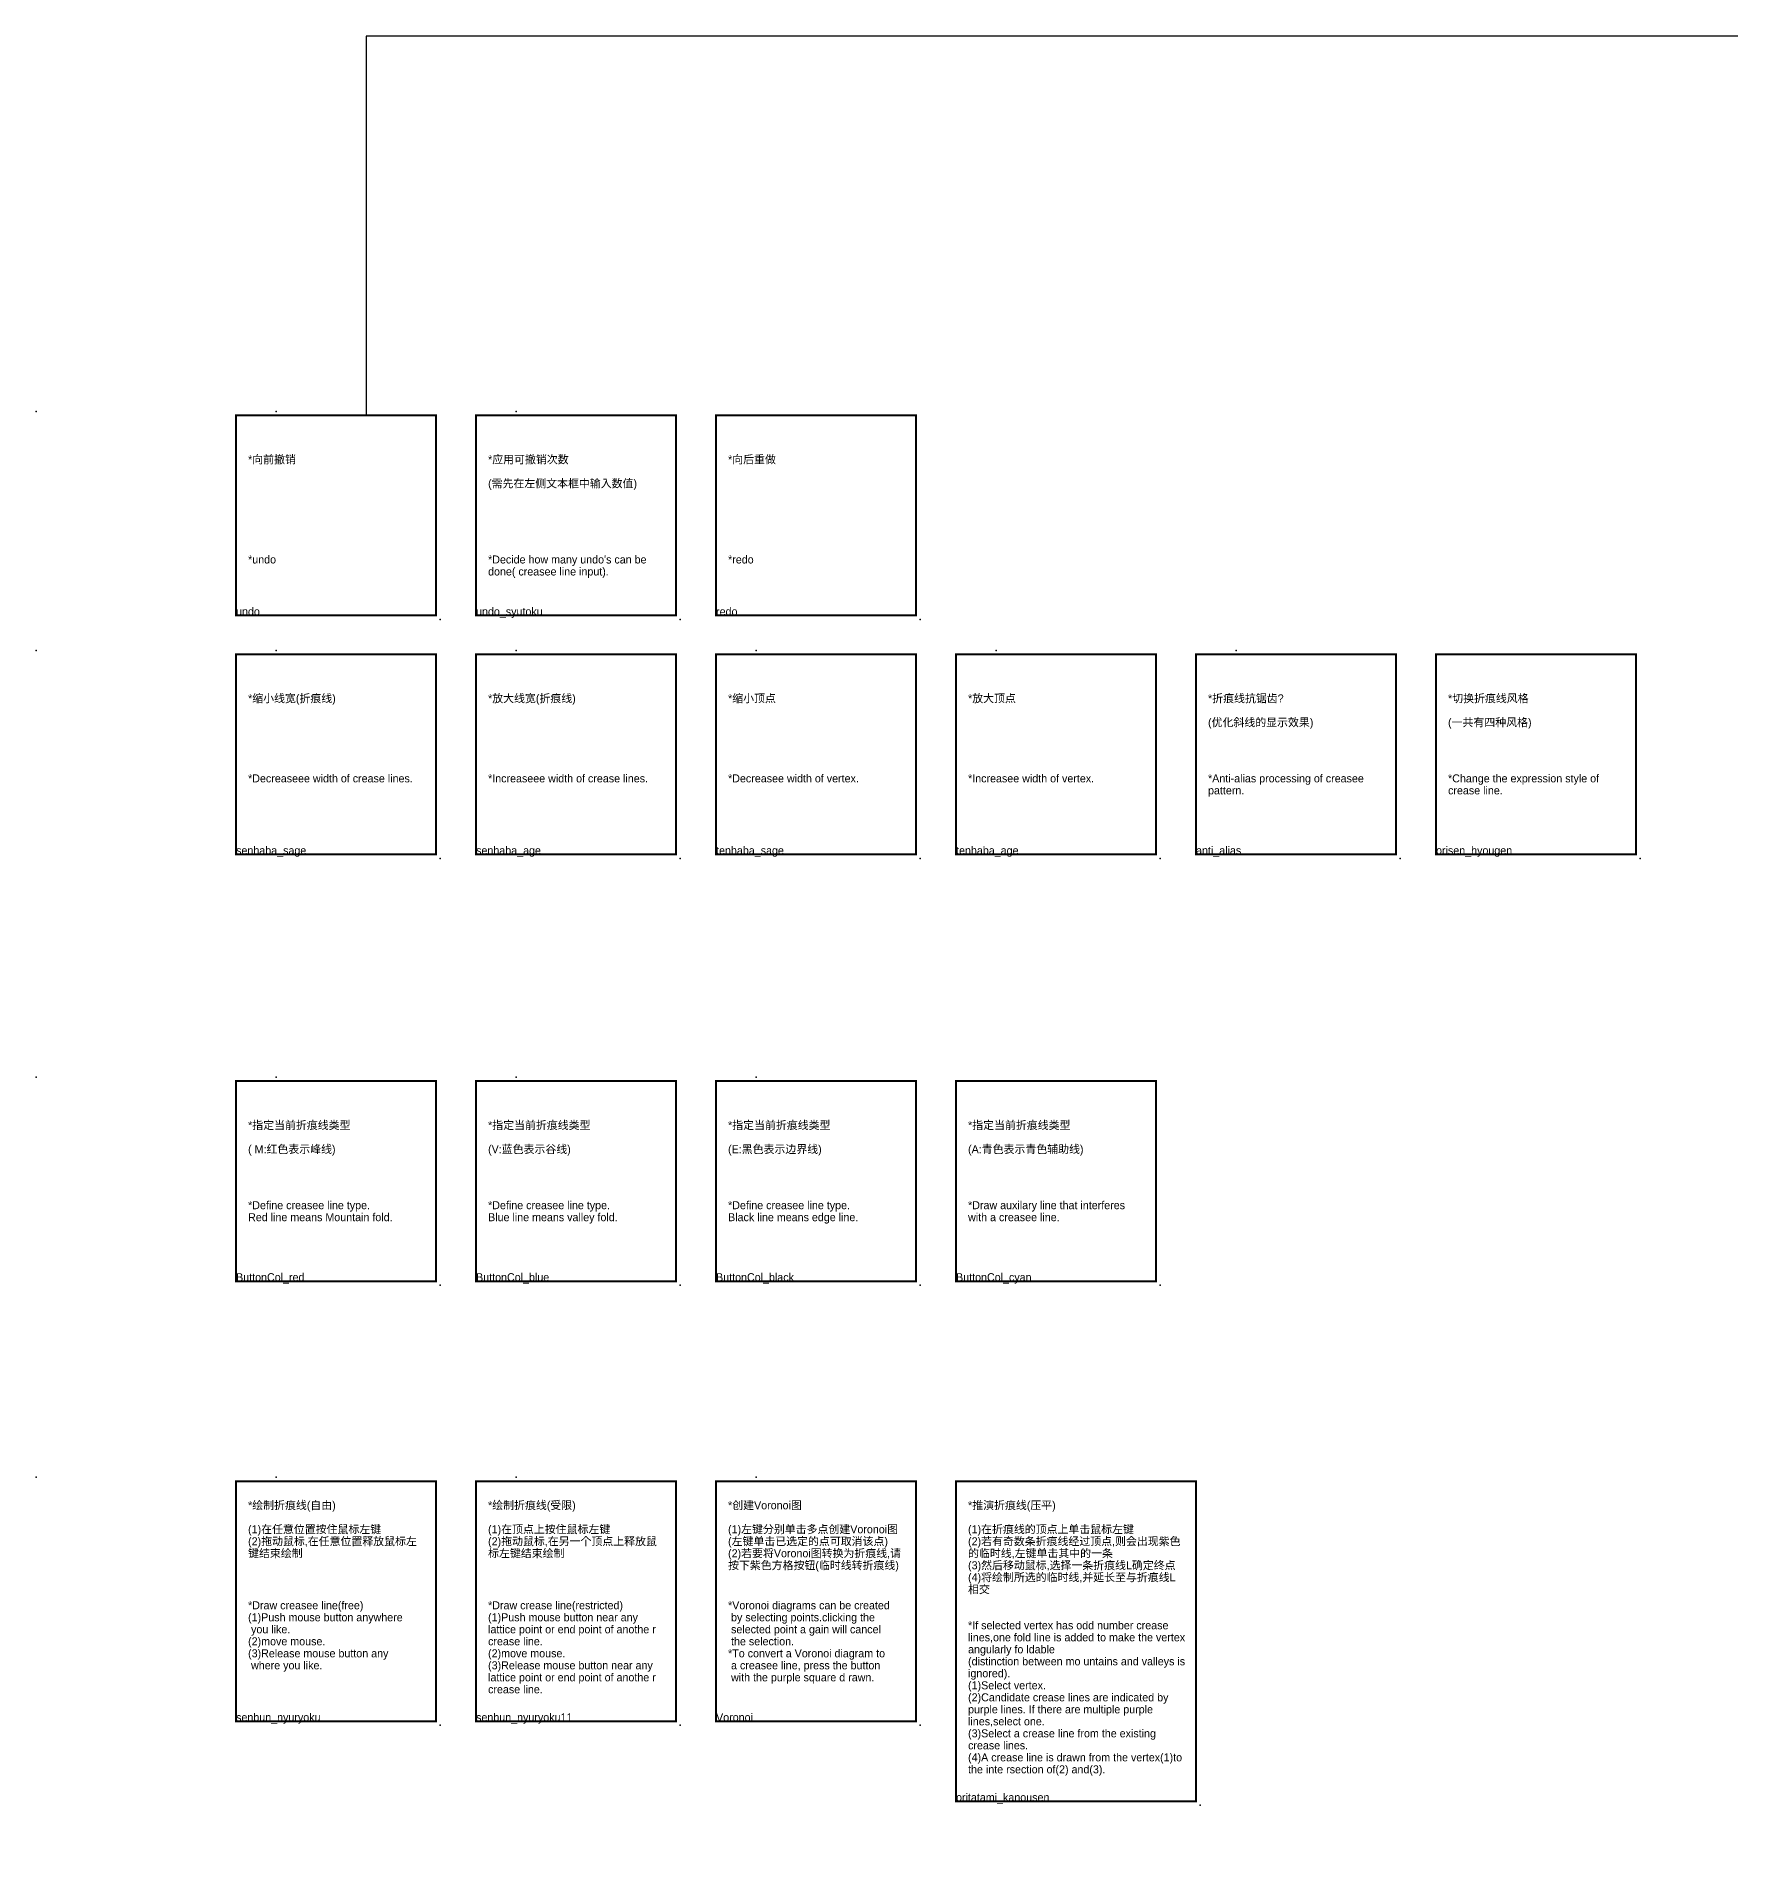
# Model space of a CAD drawing. Header units: millimetres. Extents: x -1842 to 3667, y -2745 to 2263.
# Drawn here: x 212.7 to 636.4, y 1233.7 to 1684.8 of the extents above; entities that cross this region are included whole.
import ezdxf

# ---------------------------------------------------------------- set-up
doc = ezdxf.new("R2010")
doc.units = ezdxf.units.MM
doc.header["$LTSCALE"] = 1000
doc.layers.add('1-中文', color=7, linetype='Continuous', lineweight=25)
doc.layers.add('2-英文', color=250, linetype='Continuous', lineweight=25)
doc.layers.add('3-图名', color=6, linetype='Continuous', plot=False, transparency=0.5)
doc.layers.add('4-图框', color=7, linetype='Continuous', true_color=0x81cde4)
doc.styles.add('kucha制图', font='')
doc.styles.get('kucha制图').set_extended_font_data('思源黑体 CN Regular')

# ---------------------------------------------------------------- blocks, each defined once
blk = doc.blocks.new('图名')
at = {"layer": '3-图名', "ltscale": 8, "style": 'kucha制图', "flags": 8}
blk.add_attdef('图名', (0, 0), '', height=2, dxfattribs=at)
blk = doc.blocks.new('*U15')
at = {"color": 0, "const_width": 0.5}
blk.add_lwpolyline([(0, -50), (50, -50), (50, 0), (0, 0)], close=True, dxfattribs=at)
at = {"color": 8}
for p in [(-50, 1), (51, -51)]:
    blk.add_point(p, dxfattribs=at)
blk = doc.blocks.new('*U14')
at = {"color": 0, "const_width": 0.5}
blk.add_lwpolyline([(0, -60), (50, -60), (50, 0), (0, 0)], close=True, dxfattribs=at)
at = {"color": 8}
for p in [(-50, 1), (51, -61)]:
    blk.add_point(p, dxfattribs=at)
blk = doc.blocks.new('*U3')
at = {"color": 0, "const_width": 0.5}
blk.add_lwpolyline([(0, -80), (60, -80), (60, 0), (0, 0)], close=True, dxfattribs=at)
at = {"color": 8}
for p in [(-50, 1), (61, -81)]:
    blk.add_point(p, dxfattribs=at)

msp = doc.modelspace()

# ---------------------------------------------------------------- linework, layer by layer
at = {"color": 6}
msp.add_lwpolyline([(1389.15, 947.68), (1179.39, 947.68), (1179.39, 1684.76), (295.2, 1684.76), (295.2, 1589.94)], dxfattribs=at)

# ---------------------------------------------------------------- block references
at = {"layer": '3-图名'}
ref = msp.add_blockref('图名', (262.66, 1539.94), dxfattribs=at)
ref.add_attrib('图名', 'undo', (262.66, 1539.94), dxfattribs={"ltscale": 8, "height": 2, "style": 'kucha制图'})
ref = msp.add_blockref('图名', (322.66, 1539.94), dxfattribs=at)
ref.add_attrib('图名', 'undo_syutoku', (322.66, 1539.94), dxfattribs={"ltscale": 8, "height": 2, "style": 'kucha制图'})
ref = msp.add_blockref('图名', (382.66, 1539.94), dxfattribs=at)
ref.add_attrib('图名', 'redo', (382.66, 1539.94), dxfattribs={"ltscale": 8, "height": 2, "style": 'kucha制图'})
ref = msp.add_blockref('图名', (262.66, 1480.23), dxfattribs=at)
ref.add_attrib('图名', 'senhaba_sage', (262.66, 1480.23), dxfattribs={"ltscale": 8, "height": 2, "style": 'kucha制图'})
ref = msp.add_blockref('图名', (322.66, 1480.23), dxfattribs=at)
ref.add_attrib('图名', 'senhaba_age', (322.66, 1480.23), dxfattribs={"ltscale": 8, "height": 2, "style": 'kucha制图'})
ref = msp.add_blockref('图名', (382.66, 1480.23), dxfattribs=at)
ref.add_attrib('图名', 'tenhaba_sage', (382.66, 1480.23), dxfattribs={"ltscale": 8, "height": 2, "style": 'kucha制图'})
ref = msp.add_blockref('图名', (442.66, 1480.23), dxfattribs=at)
ref.add_attrib('图名', 'tenhaba_age', (442.66, 1480.23), dxfattribs={"ltscale": 8, "height": 2, "style": 'kucha制图'})
ref = msp.add_blockref('图名', (502.66, 1480.23), dxfattribs=at)
ref.add_attrib('图名', 'anti_alias', (502.66, 1480.23), dxfattribs={"ltscale": 8, "height": 2, "style": 'kucha制图'})
ref = msp.add_blockref('图名', (562.66, 1480.23), dxfattribs=at)
ref.add_attrib('图名', 'orisen_hyougen', (562.66, 1480.23), dxfattribs={"ltscale": 8, "height": 2, "style": 'kucha制图'})
ref = msp.add_blockref('图名', (262.66, 1373.55), dxfattribs=at)
ref.add_attrib('图名', 'ButtonCol_red', (262.66, 1373.55), dxfattribs={"ltscale": 8, "height": 2, "style": 'kucha制图'})
ref = msp.add_blockref('图名', (322.66, 1373.55), dxfattribs=at)
ref.add_attrib('图名', 'ButtonCol_blue', (322.66, 1373.55), dxfattribs={"ltscale": 8, "height": 2, "style": 'kucha制图'})
ref = msp.add_blockref('图名', (382.66, 1373.55), dxfattribs=at)
ref.add_attrib('图名', 'ButtonCol_black', (382.66, 1373.55), dxfattribs={"ltscale": 8, "height": 2, "style": 'kucha制图'})
ref = msp.add_blockref('图名', (442.66, 1373.55), dxfattribs=at)
ref.add_attrib('图名', 'ButtonCol_cyan', (442.66, 1373.55), dxfattribs={"ltscale": 8, "height": 2, "style": 'kucha制图'})
ref = msp.add_blockref('图名', (262.66, 1263.55), dxfattribs=at)
ref.add_attrib('图名', 'senbun_nyuryoku', (262.66, 1263.55), dxfattribs={"ltscale": 8, "height": 2, "style": 'kucha制图'})
ref = msp.add_blockref('图名', (322.66, 1263.55), dxfattribs=at)
ref.add_attrib('图名', 'senbun_nyuryoku11', (322.66, 1263.55), dxfattribs={"ltscale": 8, "height": 2, "style": 'kucha制图'})
ref = msp.add_blockref('图名', (382.66, 1263.55), dxfattribs=at)
ref.add_attrib('图名', 'Voronoi', (382.66, 1263.55), dxfattribs={"ltscale": 8, "height": 2, "style": 'kucha制图'})
ref = msp.add_blockref('图名', (442.66, 1243.55), dxfattribs=at)
ref.add_attrib('图名', 'oritatami_kanousen', (442.66, 1243.55), dxfattribs={"ltscale": 8, "height": 2, "style": 'kucha制图'})
at = {"layer": '4-图框'}
for name, p in [('*U15', (262.66, 1589.94)), ('*U15', (322.66, 1589.94)), ('*U15', (382.66, 1589.94)), ('*U15', (262.66, 1530.23)), ('*U15', (322.66, 1530.23)), ('*U15', (382.66, 1530.23)), ('*U15', (442.66, 1530.23)), ('*U15', (502.66, 1530.23)), ('*U15', (562.66, 1530.23)), ('*U15', (262.66, 1423.55)), ('*U15', (322.66, 1423.55)), ('*U15', (382.66, 1423.55)), ('*U15', (442.66, 1423.55)), ('*U14', (262.66, 1323.55)), ('*U14', (322.66, 1323.55)), ('*U14', (382.66, 1323.55)), ('*U3', (442.66, 1323.55))]:
    msp.add_blockref(name, p, dxfattribs=at)

# ---------------------------------------------------------------- texts
at = {"layer": '1-中文', "char_height": 2, "attachment_point": 1, "line_spacing_factor": 0.9, "style": 'kucha制图'}
for s, width, gutter_width, heights, insert in [('*向前撤销', 44, 12.5, [0], (265.66, 1579.94)), ('*应用可撤销次数\\P\\P(需先在左侧文本框中输入数值)', 44, 12.5, [0], (325.66, 1579.94)), ('*向后重做', 44, 12.5, [0], (385.66, 1579.94)), ('*缩小线宽(折痕线)', 44, 12.5, [0], (265.66, 1520.23)), ('*放大线宽(折痕线)', 44, 12.5, [0], (325.66, 1520.23)), ('*缩小顶点', 44, 12.5, [0], (385.66, 1520.23)), ('*放大顶点', 44, 12.5, [0], (445.66, 1520.23)), ('*折痕线抗锯齿?\\P\\P(优化斜线的显示效果)', 44, 12.5, [0], (505.66, 1520.23)), ('*切换折痕线风格\\P\\P(一共有四种风格)', 44, 12.5, [0], (565.66, 1520.23)), ('*指定当前折痕线类型\\P\\P( M:红色表示峰线)', 44, 12.5, [0], (265.66, 1413.55)), ('*指定当前折痕线类型\\P\\P(V:蓝色表示谷线)', 44, 12.5, [0], (325.66, 1413.55)), ('*指定当前折痕线类型\\P\\P(E:黑色表示边界线)', 44, 12.5, [0], (385.66, 1413.55)), ('*指定当前折痕线类型\\P\\P(A:青色表示青色辅助线)', 44, 0, [25.39], (445.66, 1413.55)), ('*绘制折痕线(自由)\\P\\P(1)在任意位置按住鼠标左键\\P(2)拖动鼠标,在任意位置释放鼠标左键结束绘制', 44, 12.5, [0], (265.66, 1318.55)), ('*绘制折痕线(受限)\\P\\P(1)在顶点上按住鼠标左键\\P(2)拖动鼠标,在另一个顶点上释放鼠标左键结束绘制', 44, 12.5, [0], (325.66, 1318.55)), ('*创建Voronoi图\\P\\P(1)左键分别单击多点创建Voronoi图\\P(左键单击已选定的点可取消该点)\\P(2)若要将Voronoi图转换为折痕线,请按下紫色方格按钮(临时线转折痕线)', 44, 12.5, [0], (385.66, 1318.55)), ('*推演折痕线(压平)\\P\\P(1)在折痕线的顶点上单击鼠标左键\\P(2)若有奇数条折痕线经过顶点,则会出现紫色的临时线,左键单击其中的一条\\P(3)然后移动鼠标,选择一条折痕线L确定终点\\P(4)将绘制所选的临时线,并延长至与折痕线L相交', 54, 12.5, [0], (445.66, 1318.55))]:
    msp.add_mtext_dynamic_manual_height_columns(s, width=width, gutter_width=gutter_width, heights=heights, dxfattribs=dict(at, insert=insert))
at = {"layer": '2-英文', "char_height": 2, "attachment_point": 1, "line_spacing_factor": 0.9, "style": 'kucha制图'}
for s, width, insert in [('*undo', 44, (265.66, 1554.94)), ("*Decide how many undo's can be\\Pdone( creasee line input).", 44, (325.66, 1554.94)), ('*redo', 44, (385.66, 1554.94)), ('*Decreaseee width of crease lines.', 43.8707, (265.66, 1500.23)), ('*Increaseee width of crease lines.', 43.8707, (325.66, 1500.23)), ('*Decreasee width of vertex.', 43.8707, (385.66, 1500.23)), ('*Increasee width of vertex.', 43.8707, (445.66, 1500.23)), ('*Anti-alias processing of creasee\\Ppattern.', 43.8707, (505.66, 1500.23)), ('*Change the expression style of crease line.', 43.8707, (565.66, 1500.23)), ('*Define creasee line type.\\PRed line means Mountain fold.', 43.8707, (265.66, 1393.55)), ('*Define creasee line type.\\PBlue line means valley fold.', 43.8707, (325.66, 1393.55)), ('*Define creasee line type.\\PBlack line means edge line.', 43.8707, (385.66, 1393.55)), ('*Draw auxilary line that interferes\\Pwith a creasee line.', 43.8707, (445.66, 1393.55)), ('*Draw creasee line(free)\\P(1)Push mouse button anywhere \\P you like.\\P(2)move mouse.\\P(3)Release mouse button any \\P where you like.', 45, (265.66, 1293.55)), ('*Draw crease line(restricted)\\P(1)Push mouse button near any lattice point or end point of anothe r crease line.\\P(2)move mouse.\\P(3)Release mouse button near any\\Plattice point or end point of anothe r crease line.', 45, (325.66, 1293.55)), ('*Voronoi diagrams can be created \\P by selecting points.clicking the \\P selected point a gain will cancel \\P the selection.\\P*To convert a Voronoi diagram to \\P a creasee line, press the button \\P with the purple square d rawn.', 45, (385.66, 1293.55)), ('*If selected vertex has odd number crease lines,one fold line is added to make the vertex angularly fo ldable\\P(distinction between mo untains and valleys is ignored).\\P(1)Select vertex.\\P(2)Candidate crease lines are indicated by purple lines. If there are multiple purple lines,select one.\\P(3)Select a crease line from the existing crease lines.\\P(4)A crease line is drawn from the vertex(1)to the inte rsection of(2) and(3).', 55, (445.66, 1288.55))]:
    msp.add_mtext_dynamic_manual_height_columns(s, width=width, gutter_width=12.5, heights=[0], dxfattribs=dict(at, insert=insert))

doc.saveas('drawing.dxf')
